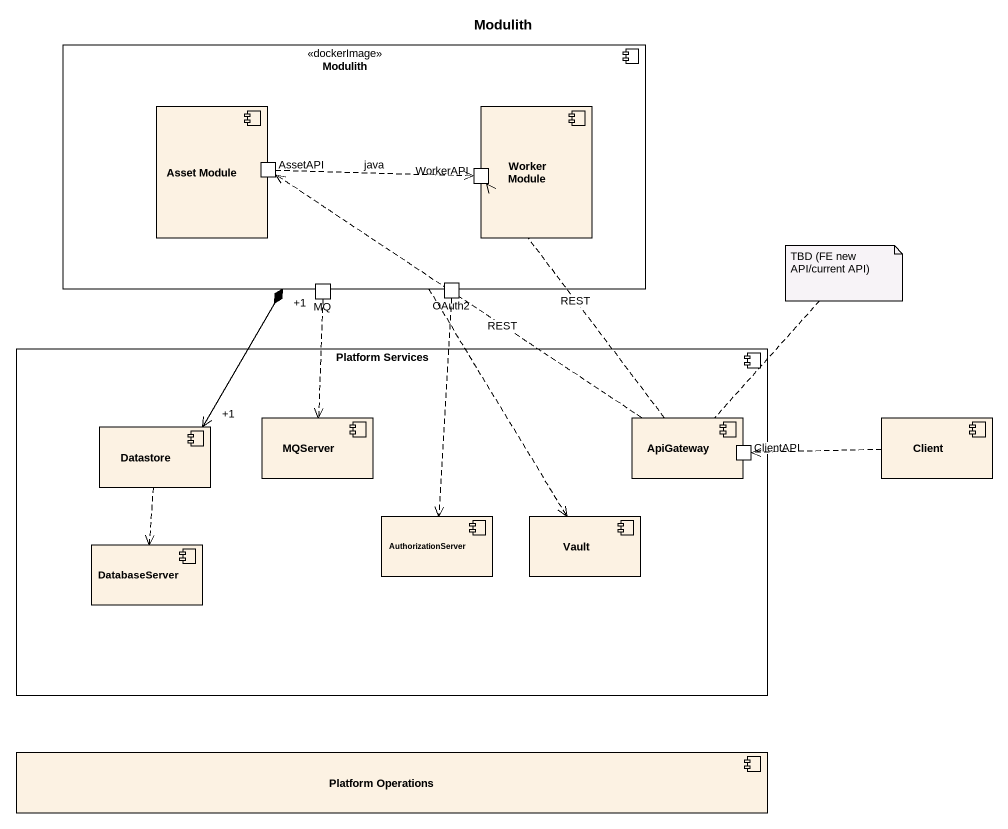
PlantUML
@startuml
title Modulith
component Modulith <<dockerImage>> {
  component "Asset Module" as Asset_Module {
    port AssetAPI
  }
  component "Worker Module" as Worker_Module {
    port WorkerAPI
  }
  port MQ
  port OAuth2
}
component "Platform Services" as Platform_Services {
  component Datastore
  component MQServer
  component ApiGateway {
    port ClientAPI
  }
  component AuthorizationServer
  component Vault
  component DatabaseServer
}
component Client
component "Platform Operations" as Platform_Operations
Modulith "+1" *--> "+1" Datastore
Modulith ..> Vault
AssetAPI .right.> WorkerAPI : java
MQ ..> MQServer
OAuth2 ..> AuthorizationServer
Datastore ..> DatabaseServer
ApiGateway .up.> AssetAPI : REST
ApiGateway .up.> WorkerAPI : REST
Client .left.> ClientAPI
note top of ApiGateway : TBD (FE new API/current API)
@enduml
